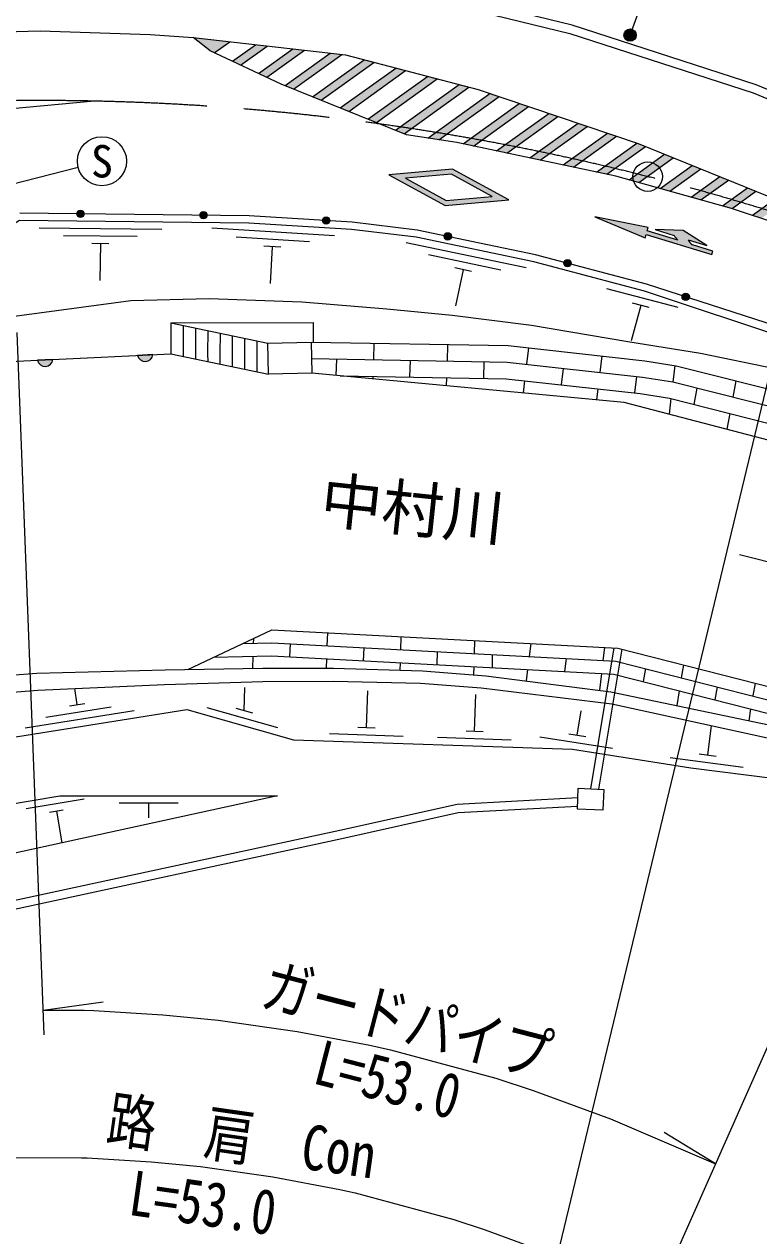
# Model space of a CAD drawing. Units: millimetres at full size, sheet at 1:1000; details may follow other scales. Extents: x 40000 to 680000, y 20000 to 380000.
# Drawn here: x 247822 to 277722, y 263512 to 312825 of the extents above; entities that cross this region are included whole.
import ezdxf
from ezdxf.enums import TextEntityAlignment as Align

# ---------------------------------------------------------------- set-up
doc = ezdxf.new("R2010")
doc.units = ezdxf.units.MM
doc.header["$LTSCALE"] = 1000
doc.linetypes.add('CHAIN', pattern=[18.5, 12, -1.5, 3.5, -1.5])
doc.linetypes.add('DASHED', pattern=[7.5, 6, -1.5])
for name, color, linetype, lineweight in [('M-BGD', 7, 'Continuous', 25), ('M-BMK', 2, 'CHAIN', 13), ('M-BMK-SRVR', 3, 'Continuous', 25), ('M-STR-HTXT', 7, 'Continuous', 13), ('M-STR-STRC', 7, 'Continuous', 25)]:
    doc.layers.add(name, color=color, linetype=linetype, lineweight=lineweight)
doc.layers.add('M-BMK-HTXT', color=7, linetype='Continuous')
doc.styles.add('ＭＳ ゴシック', font='')
doc.styles.get('ＭＳ ゴシック').set_extended_font_data('MS Gothic')

msp = doc.modelspace()

# ---------------------------------------------------------------- hatches: boundary and pattern name
at = {"layer": 'M-BGD'}
for points in [[(250265, 305105, -1), (249965, 305108, -1)], [(255265, 305049, -1), (254965, 305052, -1)], [(260258, 304824, -1), (259959, 304843, -1)], [(265208, 304159, -1), (264914, 304221, -1)], [(270084, 303061, -0.41421), (269901, 302955, -0.41421), (269794, 303138, -1)], [(274889, 301686, -0.41421), (274700, 301590, -0.41421), (274604, 301779, -1)], [(252435, 299346), (253060, 299377, -0.84072)], [(248362, 299147), (248987, 299177, -0.84072)]]:
    msp.add_hatch(color=256, dxfattribs=at).paths.add_polyline_path(points)
at = {"layer": 'M-STR-HTXT'}
msp.add_hatch(color=256, dxfattribs=at).paths.add_polyline_path([(272710, 312487, -0.41421), (272585, 312156, -0.41421), (272254, 312282, -1)])
at = {"layer": 'M-STR-STRC'}
for points in [[(256192, 312110), (254698, 312281), (255388, 311737), (255560, 311657)], [(257709, 311937), (257238, 311991), (256296, 311315), (256627, 311160)], [(259227, 311765), (258756, 311818), (257362, 310818), (257693, 310664)], [(260745, 311592), (260274, 311645), (258437, 310327), (258786, 310186)], [(262057, 311271), (261657, 311376), (259561, 309872), (259910, 309731)], [(263347, 310935), (262946, 311039), (260686, 309417), (261035, 309276)], [(264637, 310598), (264236, 310703), (261810, 308962), (262159, 308820)], [(265926, 310262), (265526, 310366), (262934, 308507), (263283, 308365)], [(267150, 309878), (266778, 310003), (264254, 308191), (264703, 308122)], [(268347, 309475), (267975, 309600), (265684, 307956), (266106, 307867)], [(269544, 309071), (269172, 309197), (267043, 307669), (267465, 307580)], [(270740, 308668), (270369, 308793), (268402, 307382), (268824, 307293)], [(271937, 308265), (271566, 308390), (269762, 307096), (270183, 307007)], [(273115, 307848), (272819, 307968), (272763, 307987), (271121, 306809), (271543, 306720)], [(274238, 307392), (273889, 307534), (272441, 306494), (272834, 306385)], [(275361, 306936), (275013, 307078), (273708, 306141), (274101, 306032)], [(276485, 306480), (276136, 306622), (274974, 305788), (275367, 305679)], [(277608, 306024), (277259, 306166), (276241, 305435), (276613, 305331), (276633, 305325)], [(278731, 305568), (278382, 305710), (277462, 305049), (277835, 304925)], [(273135, 304269), (273091, 304125), (271054, 304987), (273223, 304555), (273179, 304412), (274422, 304030, -0.06275), (274275, 304232), (273510, 304467), (274650, 304431), (275613, 303821), (274848, 304056, 0.13953), (275023, 303845), (275856, 303589), (275812, 303446)]]:
    msp.add_hatch(color=256, dxfattribs=at).paths.add_polyline_path(points)
h = msp.add_hatch(color=256, dxfattribs=at)
h.paths.add_polyline_path([(265260, 306919), (262660, 306696), (264954, 305451), (267554, 305674)])
h.paths.add_polyline_path([(266873, 305816), (264995, 305647), (263341, 306554), (265220, 306723)], flags=16)

# ---------------------------------------------------------------- linework, layer by layer
at = {"layer": 'M-BGD'}
for p, q in [((253427, 304469), (248428, 304525)), ((260454, 304211), (255463, 304524)), ((252424, 304181), (249424, 304214)), ((251271, 303893), (250571, 303901)), ((250921, 303897), (250904, 302397)), ((259437, 303974), (256443, 304162)), ((258270, 303747), (257572, 303791)), ((257921, 303769), (257827, 302272)), ((268259, 302909), (263365, 303932)), ((267219, 302820), (264283, 303433)), ((266032, 302761), (265347, 302905)), ((265689, 302833), (265383, 301365)), ((274444, 301291), (271543, 302056)), ((272917, 301383), (272534, 299933)), ((273255, 301294), (272578, 301473)), ((253796, 300667), (257738, 299843)), ((262055, 299844), (262033, 299169)), ((253060, 299377), (252435, 299346)), ((265055, 299790), (265032, 299115)), ((268351, 299654), (268272, 298984)), ((248987, 299177), (248362, 299147)), ((260533, 299196), (260510, 298534)), ((263533, 299142), (263510, 298467)), ((266532, 299088), (266510, 298414)), ((271333, 299323), (271253, 298653)), ((274307, 298933), (274228, 298262)), ((262010, 298494), (262007, 298394)), ((265010, 298441), (264999, 298113)), ((269762, 298818), (269683, 298148)), ((272744, 298487), (272665, 297817)), ((268192, 298314), (268134, 297819)), ((271174, 297982), (271121, 297538)), ((275202, 298016), (275080, 297351)), ((276782, 298314), (276660, 297649)), ((274148, 297586), (274073, 296953)), ((276538, 296984), (276420, 296338)), ((282510, 289832), (276938, 291226)), ((260160, 288055), (260142, 287526)), ((257150, 287819), (257143, 287626)), ((258644, 287605), (258626, 287075)), ((263156, 287897), (263138, 287367)), ((266152, 287738), (266135, 287208)), ((268438, 287617), (268375, 287089)), ((255625, 287101), (255624, 287059)), ((257126, 287096), (257109, 286604)), ((261640, 287446), (261622, 286916)), ((264636, 287287), (264619, 286758)), ((266874, 287169), (266871, 286638)), ((269876, 287010), (269814, 286482)), ((271440, 287458), (271377, 286930)), ((260124, 286996), (260111, 286617)), ((263120, 286837), (263110, 286539)), ((266117, 286678), (266106, 286348)), ((268313, 286562), (268258, 286097)), ((273110, 286595), (273014, 286073)), ((274663, 286747), (274567, 286225)), ((271315, 286403), (271234, 285714)), ((249982, 285131), (249877, 285788)), ((256777, 284894), (256807, 285823)), ((261754, 284200), (261805, 285699)), ((266155, 284050), (266206, 285549)), ((274485, 285699), (274382, 285091)), ((276024, 285854), (275929, 285332)), ((277577, 286006), (277481, 285484)), ((248696, 284622), (251362, 285048)), ((249671, 285082), (250293, 285181)), ((247855, 284184), (252298, 284894)), ((255252, 285015), (258138, 284196)), ((256441, 284989), (257114, 284798)), ((270333, 283891), (270488, 284884)), ((277383, 284962), (277315, 284476)), ((261404, 284212), (262103, 284188)), ((265805, 284062), (266504, 284038)), ((275642, 283080), (275795, 284278)), ((260244, 283951), (263243, 283849)), ((264645, 283801), (267643, 283699)), ((268805, 283826), (271769, 283363)), ((269987, 283945), (270679, 283837)), ((275295, 283125), (275989, 283036)), ((274116, 282973), (277092, 282592)), ((250264, 281285), (247897, 280886)), ((254084, 281121), (251684, 281121)), ((252884, 281121), (252884, 280521)), ((265443, 281086), (270358, 281355)), ((249407, 280836), (248854, 280743)), ((249130, 280789), (249347, 279506)), ((265491, 280738), (270343, 281004))]:
    msp.add_line(p, q, dxfattribs=at)
at = {"layer": 'M-BGD', "linetype": 'DASHED'}
for p, q in [((270892, 281704), (271832, 287437)), ((271209, 281690), (272166, 287383)), ((260671, 280017), (265443, 281086)), ((260749, 279676), (265491, 280738))]:
    msp.add_line(p, q, dxfattribs=at)
at = {"layer": 'M-BGD'}
for points in [[(241802, 315867), (248703, 316046), (253777, 315689), (258468, 315078), (261391, 314565), (270031, 312447), (277497, 310032), (283347, 307616), (283481, 307940), (277617, 310361), (270127, 312784), (261463, 314908), (258521, 315424), (253812, 316037), (248711, 316396), (241793, 316217)], [(257738, 299843), (259502, 299889), (259535, 298626), (257771, 298580)], [(270375, 281726), (271410, 281681), (271373, 280829), (270338, 280874)]]:
    msp.add_lwpolyline(points, close=True, dxfattribs=at)
for points in [[(313855, 284148), (299592, 292327), (288985, 296137), (279074, 299963), (273070, 301964), (268571, 303150), (263775, 304152), (261144, 304468), (256970, 304730), (247636, 304834), (247011, 304441)], [(288918, 296818), (288659, 296919), (278439, 300529), (273155, 302251), (268640, 303442), (263823, 304449), (261172, 304767), (256981, 305030), (247639, 305134)], [(289743, 295865), (282427, 297700), (278375, 298795), (275349, 299422), (272397, 299901), (268468, 300564), (265238, 300972), (262578, 301226), (259116, 301514), (255356, 301654), (252155, 301567), (247015, 300868)], [(235766, 300924), (232726, 299787), (231930, 299316), (230332, 298032), (229516, 297041), (228642, 295840), (227716, 294223), (227017, 292500), (226596, 291250), (226189, 289180), (226002, 287508), (225932, 284562), (226152, 280413), (254444, 284933), (258783, 283701), (270138, 283314), (274953, 282563), (278383, 282125), (282658, 280842)], [(253796, 300667), (253788, 299413), (257771, 298580)], [(253796, 300669), (259577, 300680), (259577, 299888)], [(254295, 300563), (254288, 299413), (254288, 299308)], [(254794, 300459), (254788, 299412), (254789, 299203)], [(255294, 300354), (255288, 299412), (255290, 299099)], [(255793, 300250), (255788, 299412), (255790, 298994)], [(256292, 300146), (256288, 299412), (256291, 298889)], [(256792, 300041), (256788, 299412), (256792, 298785)], [(257291, 299937), (257288, 299412), (257292, 298680)], [(259502, 299889), (267527, 299746), (273078, 299129), (274358, 298925), (279287, 297683), (286651, 295734), (292198, 294126), (299325, 291839)], [(230332, 298032), (243176, 298904), (248675, 299162), (253788, 299413)], [(259520, 299214), (267483, 299071), (272988, 298460), (274223, 298263), (279118, 297030), (286471, 295083), (292001, 293481), (298989, 291238)], [(299596, 292324), (298876, 291037), (297867, 290720), (272242, 297433), (259535, 298626)], [(260684, 298518), (267440, 298397), (272897, 297791), (274087, 297601), (278949, 296376), (286290, 294433), (291804, 292835), (298134, 290803)], [(254487, 286565), (257905, 288175), (271984, 287429), (284709, 284192), (291557, 282766)], [(256718, 287616), (257897, 287645), (271904, 286902), (284589, 283676), (291449, 282246)], [(255532, 287057), (257889, 287114), (271824, 286376), (284470, 283159), (286382, 282663)], [(225938, 284841), (244036, 286083), (248337, 286418), (253556, 286551), (257536, 286610), (260409, 286618), (264039, 286511), (266617, 286308), (271695, 285654), (282415, 283407), (283519, 283146), (291361, 281823)], [(225954, 284141), (244087, 285385), (248380, 285719), (253531, 285957), (257538, 286076), (260391, 286080), (263958, 285998), (266415, 285814), (271736, 285162), (282727, 282767), (283300, 282471), (291242, 281250)], [(227779, 264756), (226401, 276669), (227929, 277820), (233363, 278771), (234765, 277770), (235024, 276264), (236108, 274396), (238448, 274883), (236547, 279279), (249268, 281421), (258129, 281421), (238977, 277245)], [(237410, 277284), (246890, 277050), (260671, 280017)], [(237550, 276959), (246923, 276700), (260749, 279676)]]:
    msp.add_lwpolyline(points, dxfattribs=at)
for centre in [(250115, 305106), (255115, 305051), (260109, 304834), (265061, 304190), (269939, 303100), (274747, 301733)]:
    msp.add_circle(centre, 150, dxfattribs=at)
for centre in [(252745, 299416), (248672, 299217)]:
    msp.add_arc(centre, 318, 192.6946, 352.9123, dxfattribs=at)
at = {"layer": 'M-BMK'}
msp.add_arc((248511, 209719), 100000, 64.9314, 96.39197, dxfattribs=at)
at = {"layer": 'M-BMK-SRVR'}
msp.add_circle((273202, 306623), 600, dxfattribs=at)
at = {"layer": 'M-STR-HTXT'}
for p, q in [((272482, 312384), (276240, 322558)), ((244751, 305670), (250016, 307002)), ((278608, 300469), (266809, 251469)), ((248637, 271696), (247539, 300277)), ((273129, 260033), (287757, 293063)), ((248599, 272696), (251031, 273028)), ((275964, 266434), (273866, 267709))]:
    msp.add_line(p, q, dxfattribs=at)
for points in [[(248599, 272696), (250259, 272690), (250655, 272677), (253465, 272510), (255714, 272289), (258929, 271832), (261892, 271271), (262735, 271080), (267012, 269923), (268545, 269432), (271683, 268276), (275964, 266434)], [(242318, 266361), (244574, 266570), (246333, 266669), (247483, 266701), (250153, 266690), (250383, 266683), (252993, 266528), (254998, 266331), (257948, 265911), (260671, 265396), (261289, 265256), (265312, 264168), (266591, 263758), (269458, 262701), (273534, 260948)]]:
    msp.add_lwpolyline(points, dxfattribs=at)
msp.add_circle((272482, 312384), 250, dxfattribs=at)
at = {"layer": 'M-STR-STRC'}
for p, q in [((255560, 311657), (256192, 312110)), ((256296, 311315), (257238, 311991)), ((256627, 311160), (257709, 311937)), ((257362, 310818), (258756, 311818)), ((257693, 310664), (259227, 311765)), ((258437, 310327), (260274, 311645)), ((258786, 310186), (260745, 311592)), ((259561, 309872), (261657, 311376)), ((259910, 309731), (262057, 311271)), ((260686, 309417), (262946, 311039)), ((261035, 309276), (263347, 310935)), ((261810, 308962), (264236, 310703)), ((262159, 308820), (264637, 310598)), ((262934, 308507), (265526, 310366)), ((263283, 308365), (265926, 310262)), ((234230, 308171), (250529, 309699)), ((264254, 308191), (266778, 310003)), ((264703, 308122), (267150, 309878)), ((265684, 307956), (267975, 309600)), ((266106, 307867), (268347, 309475)), ((267043, 307669), (269172, 309197)), ((267465, 307580), (269544, 309071)), ((268402, 307382), (270369, 308793)), ((268824, 307293), (270740, 308668)), ((269762, 307096), (271566, 308390)), ((270183, 307007), (271937, 308265)), ((271121, 306809), (272763, 307987)), ((271543, 306720), (273115, 307848)), ((272441, 306494), (273889, 307534)), ((272834, 306385), (274238, 307392)), ((273708, 306141), (275013, 307078)), ((274101, 306032), (275361, 306936)), ((274974, 305788), (276136, 306622)), ((275367, 305679), (276485, 306480)), ((276241, 305435), (277259, 306166)), ((276633, 305325), (277608, 306024)), ((277462, 305049), (278382, 305710))]:
    msp.add_line(p, q, dxfattribs=at)
for points in [[(238680, 311899), (244108, 312435), (248477, 312555), (252949, 312409), (254698, 312281)], [(274422, 304030), (273179, 304412), (273223, 304555), (271054, 304987), (273091, 304125), (273135, 304269), (275812, 303446), (275856, 303589), (275023, 303845)], [(274848, 304056), (275613, 303821), (274650, 304431), (273510, 304467), (274275, 304232)]]:
    msp.add_lwpolyline(points, dxfattribs=at)
for points in [[(254698, 312281), (260893, 311575), (266295, 310166), (272819, 307968), (281512, 304440), (288418, 301411), (276613, 305331), (271907, 306643), (265433, 308009), (263379, 308327), (258284, 310389), (255388, 311737)], [(264954, 305451), (267554, 305674), (265260, 306919), (262660, 306696)], [(264995, 305647), (266873, 305816), (265220, 306723), (263341, 306554)]]:
    msp.add_lwpolyline(points, close=True, dxfattribs=at)
msp.add_circle((250985, 307248), 1000, dxfattribs=at)
for centre, radius, start, end in [((275150, 304715), 1000, 208.8654, 223.2269), ((275306, 304258), 500, 203.801, 235.574)]:
    msp.add_arc(centre, radius, start, end, dxfattribs=at)

# ---------------------------------------------------------------- texts
at = {"layer": 'M-BMK-HTXT', "style": 'ＭＳ ゴシック'}
msp.add_text('中村川', height=1833, rotation=353.976, dxfattribs=at).set_placement((259755, 292034), align=Align.BOTTOM_LEFT)
at = {"layer": 'M-STR-HTXT', "style": 'ＭＳ ゴシック', "width": 0.8}
for s, rotation, p in [('ガードパイプ', 345.508, (263045, 270867)), ('路\u3000肩  Con', 351.911, (256466, 266070))]:
    msp.add_text(s, height=1833, rotation=rotation, dxfattribs=at).set_placement(p, align=Align.BOTTOM_CENTER)
for rotation, p in [(345.508, (262857, 270762)), (351.911, (255230, 265767))]:
    msp.add_text('L=53.0', height=1833, rotation=rotation, dxfattribs=at).set_placement(p, align=Align.TOP_CENTER)
at = {"layer": 'M-STR-STRC', "style": 'ＭＳ ゴシック'}
msp.add_text('S', height=1320, dxfattribs=at).set_placement((250985, 307248), align=Align.MIDDLE_CENTER)

doc.saveas('drawing.dxf')
